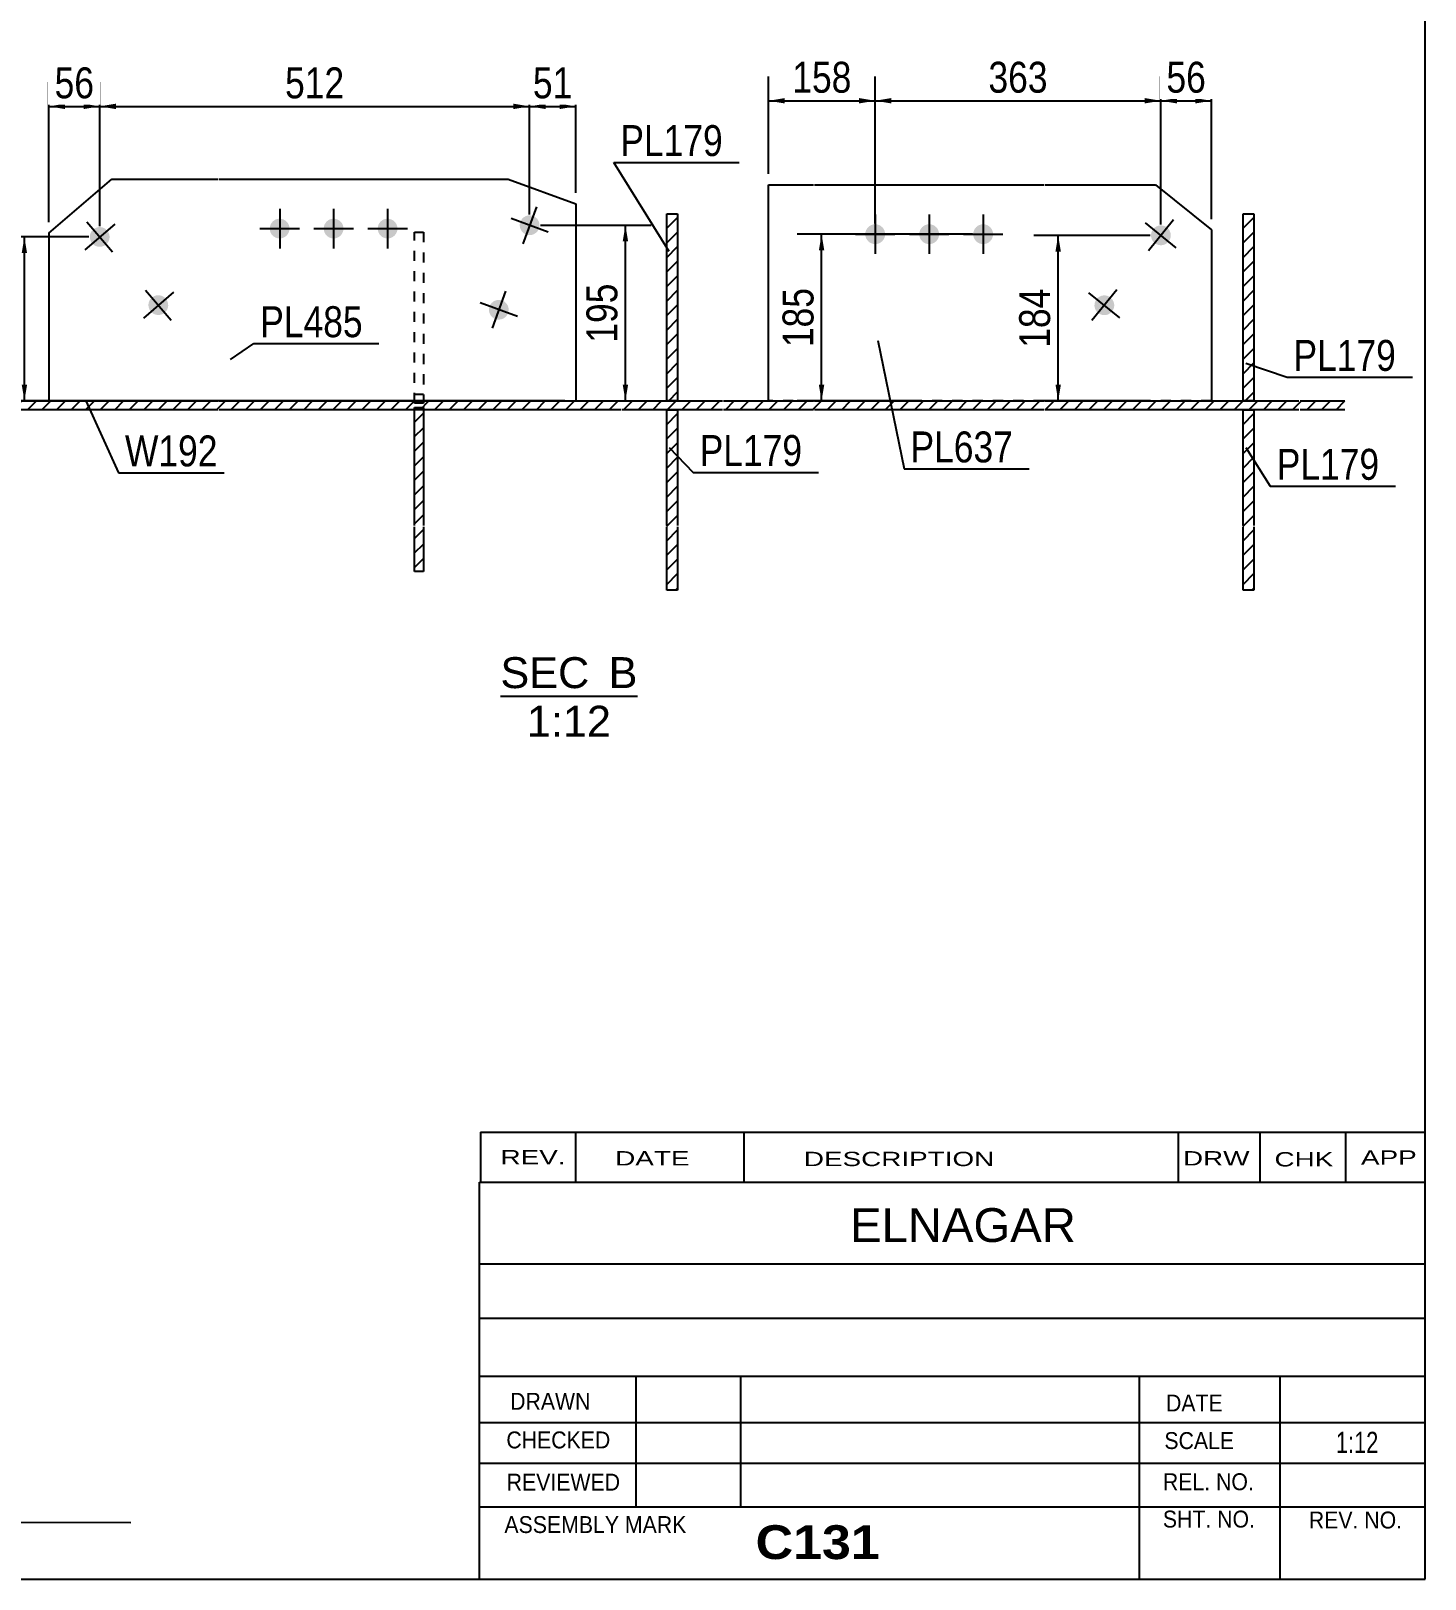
# Model space of a CAD drawing. Header units: millimetres. Extents: x -248 to 165, y -167 to 121.
# Drawn here: x 35.7 to 164.9, y -166.5 to -23.1 of the extents above; entities that cross this region are included whole.
import ezdxf

# ---------------------------------------------------------------- set-up
doc = ezdxf.new("R2010")
doc.units = ezdxf.units.MM
doc.linetypes.add('DXK_LINE_DOT1', pattern=[1.8814, 0.9407, -0.9407])
doc.styles.add('Arial', font='ARIAL.TTF', dxfattribs={"height": 0.2})
doc.styles.add('Arial Bold', font='ARIALBD.TTF', dxfattribs={"height": 0.2})
doc.styles.add('Arial Narrow', font='ARIALN.TTF', dxfattribs={"height": 0.2})

# ---------------------------------------------------------------- blocks, each defined once
blk = doc.blocks.new('Unknown-629050320-1210')
at = {"color": 5, "linetype": 'Continuous'}
for p, q in [((164.88, -166.48), (164.88, 120.52)), ((-245.12, -166.48), (164.88, -166.48))]:
    blk.add_line(p, q, dxfattribs=at)
blk = doc.blocks.new('Unknown-629050320-13 - 1490')
at = {"color": 1, "linetype": 'Continuous'}
blk.add_line((79.22, -84.7), (91.91, -84.7), dxfattribs=at)
at = {"color": 0, "linetype": 'Continuous'}
for points in [[(87.44, -83.95), (87.44, -80.95), (79.22, -80.95), (79.22, -83.95)], [(91.91, -83.95), (91.91, -80.95), (89.24, -80.95), (89.24, -83.95)], [(89.46, -88.45), (89.46, -85.45), (81.67, -85.45), (81.67, -88.45)]]:
    blk.add_wipeout(points, dxfattribs=at)
at = {"color": 136, "linetype": 'Continuous', "style": 'Arial'}
for s, height, p in [('SEC', 2.865, (79.22, -83.95)), ('B', 2.87, (89.24, -83.95)), ('1:12', 2.865, (81.67, -88.45))]:
    blk.add_text(s, height=height, dxfattribs=at).set_placement(p)
blk = doc.blocks.new('Bolt-629050320-1494 - 1490')
at = {"linetype": 'Continuous'}
for points in [[(114.86, -41.9, -1), (113.02, -41.9, -1)], [(119.86, -41.9, -1), (118.02, -41.9, -1)], [(124.86, -41.9, -1), (123.02, -41.9, -1)]]:
    blk.add_hatch(color=3, dxfattribs=at).paths.add_polyline_path(points)
at = {"color": 3, "linetype": 'Continuous'}
for p, q in [((113.94, -40.07), (113.94, -43.73)), ((118.94, -40.07), (118.94, -43.73)), ((123.94, -40.07), (123.94, -43.73)), ((112.11, -41.9), (115.77, -41.9)), ((117.11, -41.9), (120.77, -41.9)), ((122.11, -41.9), (125.77, -41.9))]:
    blk.add_line(p, q, dxfattribs=at)
blk = doc.blocks.new('Bolt-629050320-1495 - 1490')
at = {"linetype": 'Continuous'}
for points in [[(42.79, -41.56, -1), (41.4, -42.75, -1)], [(48.22, -47.87, -1), (46.83, -49.07, -1)]]:
    blk.add_hatch(color=3, dxfattribs=at).paths.add_polyline_path(points)
at = {"color": 3, "linetype": 'Continuous'}
for p, q in [((43.49, -40.96), (40.71, -43.35)), ((40.9, -40.76), (43.29, -43.54)), ((48.92, -47.28), (46.14, -49.67)), ((46.33, -47.08), (48.72, -49.86))]:
    blk.add_line(p, q, dxfattribs=at)
blk = doc.blocks.new('Part-629050320-1512 - 1490')
at = {"linetype": 'Continuous'}
h = blk.add_hatch(dxfattribs=at)
h.set_pattern_fill('', scale=0.3, style=0, pattern_type=0)
h.set_pattern_definition([(45, (157.4648, -57.3398), (-0.673519, 0.673519), [])])
h.paths.add_polyline_path([(157.46, -58.17), (157.46, -57.34), (9.1, -57.34), (9.1, -58.17)])
at = {"color": 2, "linetype": 'Continuous'}
for p, q in [((9.1, -57.34), (14.59, -57.34)), ((9.1, -58.17), (9.1, -57.34)), ((14.69, -57.34), (23.86, -57.34)), ((23.96, -57.34), (33.13, -57.34)), ((33.23, -57.34), (53.06, -57.34)), ((53.16, -57.34), (90.36, -57.34)), ((90.46, -57.34), (99.8, -57.34)), ((99.9, -57.34), (108.23, -57.34)), ((108.33, -57.34), (129.55, -57.34)), ((129.65, -57.34), (153.2, -57.34)), ((153.3, -57.34), (157.46, -57.34)), ((14.59, -58.17), (9.1, -58.17)), ((23.86, -58.17), (14.69, -58.17)), ((33.13, -58.17), (23.96, -58.17)), ((53.06, -58.17), (33.23, -58.17)), ((90.36, -58.17), (53.16, -58.17)), ((99.8, -58.17), (90.46, -58.17)), ((108.23, -58.17), (99.9, -58.17)), ((129.55, -58.17), (108.33, -58.17)), ((153.2, -58.17), (129.65, -58.17)), ((157.46, -58.17), (153.3, -58.17))]:
    blk.add_line(p, q, dxfattribs=at)
blk = doc.blocks.new('Part-629050320-1641 - 1490')
at = {"linetype": 'Continuous'}
h = blk.add_hatch(dxfattribs=at)
h.set_pattern_fill('', scale=0.3, style=0, pattern_type=0)
h.set_pattern_definition([(45, (94.6305, -40.0065), (-0.67352, 0.67352), [])])
h.paths.add_polyline_path([(95.63, -40.01), (94.63, -40.01), (94.63, -57.34), (95.63, -57.34)])
at = {"color": 2, "linetype": 'Continuous'}
for p, q in [((94.63, -40.01), (95.63, -40.01)), ((94.63, -57.34), (94.63, -40.01)), ((95.63, -40.01), (95.63, -57.34)), ((95.63, -57.34), (94.63, -57.34))]:
    blk.add_line(p, q, dxfattribs=at)
blk = doc.blocks.new('Bolt-629050320-1496 - 1490')
at = {"linetype": 'Continuous'}
for points in [[(82.79, -41.38, -1), (81.06, -40.76, -1)], [(79.93, -49.21, -1), (78.21, -48.59, -1)]]:
    blk.add_hatch(color=3, dxfattribs=at).paths.add_polyline_path(points)
at = {"color": 3, "linetype": 'Continuous'}
for p, q in [((82.55, -39.35), (81.3, -42.79)), ((83.65, -41.7), (80.2, -40.44)), ((79.7, -47.18), (78.45, -50.62)), ((80.8, -49.53), (77.35, -48.27))]:
    blk.add_line(p, q, dxfattribs=at)
blk = doc.blocks.new('Bolt-629050320-4592 - 1490')
at = {"linetype": 'Continuous'}
for points in [[(59.68, -41.38, -1), (57.85, -41.38, -1)], [(64.68, -41.38, -1), (62.85, -41.38, -1)], [(69.68, -41.38, -1), (67.85, -41.38, -1)]]:
    blk.add_hatch(color=3, dxfattribs=at).paths.add_polyline_path(points)
at = {"color": 3, "linetype": 'Continuous'}
for p, q in [((58.77, -39.55), (58.77, -43.21)), ((63.77, -39.55), (63.77, -43.21)), ((68.77, -39.55), (68.77, -43.21)), ((56.93, -41.38), (60.6, -41.38)), ((61.93, -41.38), (65.6, -41.38)), ((66.93, -41.38), (70.6, -41.38))]:
    blk.add_line(p, q, dxfattribs=at)
blk = doc.blocks.new('Part-629050320-1536 - 1490')
at = {"color": 2, "linetype": 'Continuous'}
for p, q in [((37.39, -41.8), (43.21, -36.8)), ((43.21, -36.8), (53.06, -36.8)), ((53.16, -36.8), (79.93, -36.8)), ((79.93, -36.8), (86.2, -39.08)), ((86.2, -39.08), (86.2, -57.34)), ((37.39, -41.8), (37.39, -57.34))]:
    blk.add_line(p, q, dxfattribs=at)
at = {"color": 7, "linetype": 'DXK_LINE_DOT1'}
for p, q in [((37.39, -57.34), (53.06, -57.34)), ((53.16, -57.34), (86.2, -57.34))]:
    blk.add_line(p, q, dxfattribs=at)
blk = doc.blocks.new('Part-629050320-1537 - 1490')
at = {"color": 7, "linetype": 'DXK_LINE_DOT1'}
for p, q in [((71.27, -57.55), (71.27, -41.71)), ((71.27, -41.71), (72.1, -41.71)), ((72.1, -41.71), (72.1, -57.55)), ((71.27, -56.71), (72.1, -56.71)), ((72.1, -57.55), (71.27, -57.55))]:
    blk.add_line(p, q, dxfattribs=at)
blk = doc.blocks.new('Part-629050320-1538 - 1490')
at = {"linetype": 'Continuous'}
h = blk.add_hatch(dxfattribs=at)
h.set_pattern_fill('', scale=0.3, style=0, pattern_type=0)
h.set_pattern_definition([(45, (71.2675, -57.9648), (-0.67352, 0.67352), [])])
h.paths.add_polyline_path([(72.1, -57.96), (71.27, -57.96), (71.27, -73.16), (72.1, -73.16)])
at = {"color": 2, "linetype": 'Continuous'}
for p, q in [((71.27, -57.96), (72.1, -57.96)), ((71.27, -68.9), (71.27, -57.96)), ((72.1, -57.96), (72.1, -68.9)), ((71.27, -73.16), (71.27, -69)), ((72.1, -69), (72.1, -73.16)), ((72.1, -73.16), (71.27, -73.16))]:
    blk.add_line(p, q, dxfattribs=at)
blk = doc.blocks.new('Part-629050320-1631 - 1490')
at = {"linetype": 'Continuous'}
h = blk.add_hatch(dxfattribs=at)
h.set_pattern_fill('', scale=0.3, style=0, pattern_type=0)
h.set_pattern_definition([(45, (94.6305, -58.1732), (-0.67352, 0.67352), [])])
h.paths.add_polyline_path([(95.63, -58.17), (94.63, -58.17), (94.63, -74.87), (95.63, -74.87)])
at = {"color": 2, "linetype": 'Continuous'}
for p, q in [((94.63, -58.17), (95.63, -58.17)), ((94.63, -68.9), (94.63, -58.17)), ((95.63, -58.17), (95.63, -68.9)), ((94.63, -74.87), (94.63, -69)), ((95.63, -69), (95.63, -74.87)), ((95.63, -74.87), (94.63, -74.87))]:
    blk.add_line(p, q, dxfattribs=at)
blk = doc.blocks.new('Part-629050320-1636 - 1490')
at = {"linetype": 'Continuous'}
h = blk.add_hatch(dxfattribs=at)
h.set_pattern_fill('', scale=0.3, style=0, pattern_type=0)
h.set_pattern_definition([(45, (148.0315, -58.1732), (-0.67352, 0.67352), [])])
h.paths.add_polyline_path([(149.03, -58.17), (148.03, -58.17), (148.03, -74.87), (149.03, -74.87)])
at = {"color": 2, "linetype": 'Continuous'}
for p, q in [((148.03, -58.17), (149.03, -58.17)), ((148.03, -68.9), (148.03, -58.17)), ((149.03, -58.17), (149.03, -68.9)), ((148.03, -74.87), (148.03, -69)), ((149.03, -69), (149.03, -74.87)), ((149.03, -74.87), (148.03, -74.87))]:
    blk.add_line(p, q, dxfattribs=at)
blk = doc.blocks.new('Part-629050320-3372 - 1490')
at = {"color": 2, "linetype": 'Continuous'}
for p, q in [((104.06, -57.34), (104.06, -37.32)), ((104.06, -37.32), (108.23, -37.32)), ((108.33, -37.32), (129.55, -37.32)), ((129.65, -37.32), (139.91, -37.32)), ((139.91, -37.32), (145.09, -41.51)), ((145.09, -41.51), (145.09, -57.34))]:
    blk.add_line(p, q, dxfattribs=at)
at = {"color": 7, "linetype": 'DXK_LINE_DOT1'}
for p, q in [((108.23, -57.34), (104.06, -57.34)), ((129.55, -57.34), (108.33, -57.34)), ((145.09, -57.34), (129.65, -57.34))]:
    blk.add_line(p, q, dxfattribs=at)
blk = doc.blocks.new('Part-629050320-1646 - 1490')
at = {"linetype": 'Continuous'}
h = blk.add_hatch(dxfattribs=at)
h.set_pattern_fill('', scale=0.3, style=0, pattern_type=0)
h.set_pattern_definition([(45, (148.0315, -40.0065), (-0.67352, 0.67352), [])])
h.paths.add_polyline_path([(149.03, -40.01), (148.03, -40.01), (148.03, -57.34), (149.03, -57.34)])
at = {"color": 2, "linetype": 'Continuous'}
for p, q in [((148.03, -40.01), (149.03, -40.01)), ((148.03, -57.34), (148.03, -40.01)), ((149.03, -40.01), (149.03, -57.34)), ((149.03, -57.34), (148.03, -57.34))]:
    blk.add_line(p, q, dxfattribs=at)
blk = doc.blocks.new('Bolt-629050320-3382 - 1490')
at = {"linetype": 'Continuous'}
for points in [[(141.12, -42.58, -1), (139.69, -41.43, -1)], [(135.88, -49.06, -1), (134.45, -47.91, -1)]]:
    blk.add_hatch(color=3, dxfattribs=at).paths.add_polyline_path(points)
at = {"color": 3, "linetype": 'Continuous'}
for p, q in [((141.83, -43.16), (138.98, -40.85)), ((141.56, -40.58), (139.25, -43.43)), ((136.32, -47.06), (134.01, -49.91)), ((136.59, -49.64), (133.74, -47.33))]:
    blk.add_line(p, q, dxfattribs=at)
blk = doc.blocks.new('StraightDimension-629050320-6076 - 1490')
at = {"linetype": 'Continuous'}
for points in [[(105.56, -29.79), (104.06, -29.54), (105.56, -29.29)], [(112.44, -29.29), (113.94, -29.54), (112.44, -29.79)]]:
    blk.add_hatch(color=7, dxfattribs=at).paths.add_polyline_path(points)
at = {"color": 7, "linetype": 'Continuous'}
for p, q in [((104.06, -36.32), (104.06, -27.29)), ((113.94, -40.9), (113.94, -27.29)), ((104.06, -29.54), (113.94, -29.54))]:
    blk.add_line(p, q, dxfattribs=at)
at = {"color": 0}
blk.add_wipeout([(112.34, -29.39), (112.34, -25.19), (105.66, -25.19), (105.66, -29.39)], dxfattribs=at)
at = {"color": 3, "style": 'Arial Narrow'}
blk.add_text('158', height=2.863, dxfattribs=at).set_placement((106.26, -28.79))
blk = doc.blocks.new('StraightDimension-629050320-1700 - 1490')
at = {"linetype": 'Continuous'}
for points in [[(34.87, -43.65), (35.12, -42.15), (35.37, -43.65)], [(35.37, -55.84), (35.12, -57.34), (34.87, -55.84)]]:
    blk.add_hatch(color=7, dxfattribs=at).paths.add_polyline_path(points)
at = {"color": 7, "linetype": 'Continuous'}
for p, q in [((41.1, -42.15), (32.87, -42.15)), ((35.12, -57.34), (35.12, -42.15)), ((85.2, -57.34), (32.87, -57.34))]:
    blk.add_line(p, q, dxfattribs=at)
at = {"color": 0}
blk.add_wipeout([(34.97, -46.4), (30.77, -46.4), (30.77, -53.09), (34.97, -53.09)], dxfattribs=at)
at = {"color": 3, "style": 'Arial Narrow'}
blk.add_text('182', height=2.863, rotation=90.0002, dxfattribs=at).set_placement((34.37, -52.49))
blk = doc.blocks.new('StraightDimension-629050320-1724 - 1490')
at = {"linetype": 'Continuous'}
for points in [[(43.6, -30.31), (42.1, -30.06), (43.6, -29.81)], [(80.42, -29.81), (81.92, -30.06), (80.42, -30.31)]]:
    blk.add_hatch(color=7, dxfattribs=at).paths.add_polyline_path(points)
at = {"color": 7, "linetype": 'Continuous'}
for p, q in [((42.1, -41.15), (42.1, -27.81)), ((81.92, -40.07), (81.92, -27.81)), ((42.1, -30.06), (81.92, -30.06))]:
    blk.add_line(p, q, dxfattribs=at)
at = {"color": 0}
blk.add_wipeout([(65.35, -29.91), (65.35, -25.71), (58.67, -25.71), (58.67, -29.91)], dxfattribs=at)
at = {"color": 3, "style": 'Arial Narrow'}
blk.add_text('512', height=2.863, dxfattribs=at).set_placement((59.27, -29.31))
blk = doc.blocks.new('StraightDimension-629050320-6075 - 1490')
at = {"linetype": 'Continuous'}
for points in [[(115.44, -29.79), (113.94, -29.54), (115.44, -29.29)], [(138.9, -29.29), (140.4, -29.54), (138.9, -29.79)]]:
    blk.add_hatch(color=7, dxfattribs=at).paths.add_polyline_path(points)
at = {"color": 7, "linetype": 'Continuous'}
for p, q in [((113.94, -40.9), (113.94, -27.29)), ((140.4, -41.01), (140.4, -27.29)), ((113.94, -29.54), (140.4, -29.54))]:
    blk.add_line(p, q, dxfattribs=at)
at = {"color": 0}
blk.add_wipeout([(130.51, -29.39), (130.51, -25.19), (123.83, -25.19), (123.83, -29.39)], dxfattribs=at)
at = {"color": 3, "style": 'Arial Narrow'}
blk.add_text('363', height=2.863, dxfattribs=at).set_placement((124.43, -28.79))
blk = doc.blocks.new('StraightDimension-629050320-1672 - 1490')
at = {"linetype": 'Continuous'}
for points in [[(90.55, -42.57), (90.8, -41.07), (91.05, -42.57)], [(91.05, -55.84), (90.8, -57.34), (90.55, -55.84)]]:
    blk.add_hatch(color=7, dxfattribs=at).paths.add_polyline_path(points)
at = {"color": 7, "linetype": 'Continuous'}
for p, q in [((82.92, -41.07), (93.2, -41.07)), ((90.8, -57.34), (90.8, -41.07)), ((86.25, -57.34), (93.2, -57.34))]:
    blk.add_line(p, q, dxfattribs=at)
at = {"color": 0}
blk.add_wipeout([(90.65, -45.86), (86.45, -45.86), (86.45, -52.55), (90.65, -52.55)], dxfattribs=at)
at = {"color": 3, "style": 'Arial Narrow'}
blk.add_text('195', height=2.863, rotation=90.0002, dxfattribs=at).set_placement((90.05, -51.95))
blk = doc.blocks.new('StraightDimension-629050320-1712 - 1490')
at = {"linetype": 'Continuous'}
for points in [[(83.42, -30.31), (81.92, -30.06), (83.42, -29.81)], [(84.7, -29.81), (86.2, -30.06), (84.7, -30.31)]]:
    blk.add_hatch(color=7, dxfattribs=at).paths.add_polyline_path(points)
at = {"color": 7, "linetype": 'Continuous'}
for p, q in [((81.92, -40.07), (81.92, -27.81)), ((86.2, -38.08), (86.2, -27.81)), ((81.92, -30.06), (86.2, -30.06))]:
    blk.add_line(p, q, dxfattribs=at)
at = {"color": 0}
blk.add_wipeout([(86.49, -29.91), (86.49, -25.71), (81.63, -25.71), (81.63, -29.91)], dxfattribs=at)
at = {"color": 3, "style": 'Arial Narrow'}
blk.add_text('51', height=2.863, dxfattribs=at).set_placement((82.23, -29.31))
blk = doc.blocks.new('StraightDimension-629050320-6045 - 1490')
at = {"linetype": 'Continuous'}
for points in [[(108.72, -43.4), (108.97, -41.9), (109.22, -43.4)], [(109.22, -55.84), (108.97, -57.34), (108.72, -55.84)]]:
    blk.add_hatch(color=7, dxfattribs=at).paths.add_polyline_path(points)
at = {"color": 7, "linetype": 'Continuous'}
for p, q in [((122.94, -41.9), (106.72, -41.9)), ((108.97, -57.34), (108.97, -41.9)), ((117.94, -57.34), (106.72, -57.34))]:
    blk.add_line(p, q, dxfattribs=at)
at = {"color": 0}
blk.add_wipeout([(108.82, -46.28), (104.62, -46.28), (104.62, -52.96), (108.82, -52.96)], dxfattribs=at)
at = {"color": 3, "style": 'Arial Narrow'}
blk.add_text('185', height=2.863, rotation=90.0002, dxfattribs=at).set_placement((108.22, -52.36))
blk = doc.blocks.new('StraightDimension-629050320-1734 - 1490')
at = {"linetype": 'Continuous'}
for points in [[(38.89, -30.31), (37.39, -30.06), (38.89, -29.81)], [(40.6, -29.81), (42.1, -30.06), (40.6, -30.31)]]:
    blk.add_hatch(color=7, dxfattribs=at).paths.add_polyline_path(points)
at = {"color": 7, "linetype": 'Continuous'}
for p, q in [((37.39, -40.8), (37.39, -27.81)), ((42.1, -41.15), (42.1, -27.81)), ((37.39, -30.06), (42.1, -30.06))]:
    blk.add_line(p, q, dxfattribs=at)
at = {"color": 0}
blk.add_wipeout([(42.17, -29.91), (42.17, -25.71), (37.32, -25.71), (37.32, -29.91)], dxfattribs=at)
at = {"color": 3, "style": 'Arial Narrow'}
blk.add_text('56', height=2.863, dxfattribs=at).set_placement((37.92, -29.31))
blk = doc.blocks.new('StraightDimension-629050320-6059 - 1490')
at = {"linetype": 'Continuous'}
for points in [[(130.64, -43.51), (130.89, -42.01), (131.14, -43.51)], [(131.14, -55.84), (130.89, -57.34), (130.64, -55.84)]]:
    blk.add_hatch(color=7, dxfattribs=at).paths.add_polyline_path(points)
at = {"color": 7, "linetype": 'Continuous'}
for p, q in [((139.4, -42.01), (128.64, -42.01)), ((130.89, -57.34), (130.89, -42.01)), ((139.4, -57.34), (128.64, -57.34))]:
    blk.add_line(p, q, dxfattribs=at)
at = {"color": 0}
blk.add_wipeout([(130.74, -46.33), (126.54, -46.33), (126.54, -53.02), (130.74, -53.02)], dxfattribs=at)
at = {"color": 3, "style": 'Arial Narrow'}
blk.add_text('184', height=2.863, rotation=90.0002, dxfattribs=at).set_placement((130.14, -52.42))
blk = doc.blocks.new('StraightDimension-629050320-6074 - 1490')
at = {"linetype": 'Continuous'}
for points in [[(141.9, -29.79), (140.4, -29.54), (141.9, -29.29)], [(143.59, -29.29), (145.09, -29.54), (143.59, -29.79)]]:
    blk.add_hatch(color=7, dxfattribs=at).paths.add_polyline_path(points)
at = {"color": 7, "linetype": 'Continuous'}
for p, q in [((140.4, -41.01), (140.4, -27.29)), ((145.09, -40.51), (145.09, -27.29)), ((140.4, -29.54), (145.09, -29.54))]:
    blk.add_line(p, q, dxfattribs=at)
at = {"color": 0}
blk.add_wipeout([(145.18, -29.39), (145.18, -25.19), (140.32, -25.19), (140.32, -29.39)], dxfattribs=at)
at = {"color": 3, "style": 'Arial Narrow'}
blk.add_text('56', height=2.863, dxfattribs=at).set_placement((140.92, -28.79))
blk = doc.blocks.new('CBS_NAME_BLOG-629050320-7441')
at = {"color": 7, "linetype": 'Continuous'}
for p, q in [((77.28, -129.73), (164.8, -129.73)), ((77.28, -166.44), (77.28, -129.73)), ((77.29, -137.27), (164.8, -137.27)), ((77.36, -142.32), (164.88, -142.32)), ((77.28, -147.7), (164.8, -147.7)), ((91.81, -159.8), (91.81, -147.7)), ((101.49, -159.78), (101.49, -147.71)), ((138.41, -166.44), (138.41, -147.71)), ((151.46, -166.44), (151.46, -147.7)), ((77.29, -151.99), (164.88, -151.98)), ((77.28, -155.74), (164.8, -155.74)), ((77.28, -159.78), (164.8, -159.78)), ((77.28, -166.48), (164.88, -166.48))]:
    blk.add_line(p, q, dxfattribs=at)
at = {"color": 3, "linetype": 'Continuous', "style": 'Arial'}
blk.add_text('ELNAGAR', height=3.133, dxfattribs=at).set_placement((111.61, -135.26))
at = {"color": 3, "linetype": 'Continuous'}
for s, height, style, width, p in [('DRAWN', 1.566, 'Arial', 0.9, (80.12, -150.8)), ('DATE', 1.566, 'Arial', 0.9, (140.88, -150.96)), ('CHECKED', 1.566, 'Arial', 0.9, (79.77, -154.38)), ('SCALE', 1.566, 'Arial', 0.9, (140.73, -154.44)), ('1:12', 1.957, 'Arial Narrow', 0.9, (156.62, -154.8)), ('REVIEWED', 1.566, 'Arial', 0.9, (79.8, -158.29)), ('REL. NO.', 1.566, 'Arial', 0.9, (140.59, -158.25)), ('SHT. NO.', 1.566, 'Arial', 0.9, (140.59, -161.71)), ('REV. NO.', 1.566, 'Arial', 0.9, (154.11, -161.8)), ('ASSEMBLY MARK', 1.5663, 'Arial', 0.9, (79.59, -162.22)), ('C131', 3.131, 'Arial Bold', 1.1, (102.86, -164.63))]:
    blk.add_text(s, height=height, dxfattribs=dict(at, style=style, width=width)).set_placement(p)
blk = doc.blocks.new('CBS_CALLOFF-629050320-7440')
at = {"color": 7, "linetype": 'Continuous'}
blk.add_line((-71.24, -161.21), (44.99, -161.23), dxfattribs=at)
at = {"color": 3, "linetype": 'Continuous', "style": 'Arial Narrow'}
blk.add_text('QTY= 2 Nos.      COLUMN     MKD : C131', height=3.3405, dxfattribs=at).set_placement((-48.49, -160.32))
blk = doc.blocks.new('CBS_REVISION-629050320-7442')
at = {"color": 7, "linetype": 'Continuous'}
for p, q in [((77.37, -125.1), (164.87, -125.1)), ((77.37, -125.1), (77.37, -129.73)), ((86.16, -125.1), (86.16, -129.73)), ((101.76, -125.1), (101.76, -129.67)), ((142.02, -125.1), (142.02, -129.73)), ((149.56, -125.1), (149.56, -129.73)), ((157.51, -125.1), (157.51, -129.73)), ((77.37, -129.73), (164.87, -129.73))]:
    blk.add_line(p, q, dxfattribs=at)
at = {"color": 7, "style": 'Arial Narrow', "width": 1.7}
for s, height, p in [('REV.', 1.326, (79.23, -128.06)), ('DATE', 1.326, (89.85, -128.17)), ('DESCRIPTION', 1.3257, (107.33, -128.23)), ('DRW', 1.326, (142.45, -128.17)), ('CHK', 1.326, (150.93, -128.26)), ('APP', 1.326, (158.94, -128.1))]:
    blk.add_text(s, height=height, dxfattribs=at).set_placement(p)
blk = doc.blocks.new('Mark-629050320-1532 - 1490')
at = {"color": 0}
blk.add_wipeout([(66.47, -51.44), (66.47, -48.44), (56.97, -48.44), (56.97, -51.44)], dxfattribs=at)
blk.add_wipeout([(66.47, -51.44), (66.47, -48.44), (56.97, -48.44), (56.97, -51.44)], dxfattribs=at)
at = {"color": 7, "linetype": 'Continuous'}
for p, q in [((54.21, -53.52), (56.37, -52.04)), ((56.37, -52.04), (67.97, -52.04))]:
    blk.add_line(p, q, dxfattribs=at)
at = {"color": 3, "style": 'Arial Narrow'}
blk.add_text('PL485', height=2.863, dxfattribs=at).set_placement((56.97, -51.44))
blk = doc.blocks.new('Mark-629050320-1508 - 1490')
at = {"color": 0}
blk.add_wipeout([(53.03, -63.41), (53.03, -60.41), (44.44, -60.41), (44.44, -63.41)], dxfattribs=at)
blk.add_wipeout([(53.03, -63.41), (53.03, -60.41), (44.44, -60.41), (44.44, -63.41)], dxfattribs=at)
at = {"color": 7, "linetype": 'Continuous'}
for p, q in [((40.82, -57.34), (43.84, -64.01)), ((43.84, -64.01), (53.63, -64.01))]:
    blk.add_line(p, q, dxfattribs=at)
at = {"color": 3, "style": 'Arial Narrow'}
blk.add_text('W192', height=2.863, dxfattribs=at).set_placement((44.44, -63.41))
blk = doc.blocks.new('Mark-629050320-1627 - 1490')
at = {"color": 0}
blk.add_wipeout([(107.18, -63.37), (107.18, -60.37), (97.68, -60.37), (97.68, -63.37)], dxfattribs=at)
blk.add_wipeout([(107.18, -63.37), (107.18, -60.37), (97.68, -60.37), (97.68, -63.37)], dxfattribs=at)
at = {"color": 7, "linetype": 'Continuous'}
for p, q in [((94.85, -61.66), (97.08, -63.97)), ((97.08, -63.97), (108.68, -63.97))]:
    blk.add_line(p, q, dxfattribs=at)
at = {"color": 3, "style": 'Arial Narrow'}
blk.add_text('PL179', height=2.863, dxfattribs=at).set_placement((97.68, -63.37))
blk = doc.blocks.new('Mark-629050320-1632 - 1490')
at = {"color": 0}
blk.add_wipeout([(160.64, -64.65), (160.64, -61.65), (151.14, -61.65), (151.14, -64.65)], dxfattribs=at)
blk.add_wipeout([(160.64, -64.65), (160.64, -61.65), (151.14, -61.65), (151.14, -64.65)], dxfattribs=at)
at = {"color": 7, "linetype": 'Continuous'}
for p, q in [((148.26, -61.66), (150.54, -65.25)), ((150.54, -65.25), (162.14, -65.25))]:
    blk.add_line(p, q, dxfattribs=at)
at = {"color": 3, "style": 'Arial Narrow'}
blk.add_text('PL179', height=2.863, dxfattribs=at).set_placement((151.14, -64.65))
blk = doc.blocks.new('Mark-629050320-1637 - 1490')
at = {"color": 0}
blk.add_wipeout([(99.83, -34.66), (99.83, -31.66), (90.33, -31.66), (90.33, -34.66)], dxfattribs=at)
blk.add_wipeout([(99.83, -34.66), (99.83, -31.66), (90.33, -31.66), (90.33, -34.66)], dxfattribs=at)
at = {"color": 7, "linetype": 'Continuous'}
for p, q in [((94.85, -43.5), (89.73, -35.26)), ((89.73, -35.26), (101.33, -35.26))]:
    blk.add_line(p, q, dxfattribs=at)
at = {"color": 3, "style": 'Arial Narrow'}
blk.add_text('PL179', height=2.863, dxfattribs=at).set_placement((90.33, -34.66))
blk = doc.blocks.new('Mark-629050320-1642 - 1490')
at = {"color": 0}
blk.add_wipeout([(162.2, -54.56), (162.2, -51.56), (152.69, -51.56), (152.69, -54.56)], dxfattribs=at)
blk.add_wipeout([(162.2, -54.56), (162.2, -51.56), (152.69, -51.56), (152.69, -54.56)], dxfattribs=at)
at = {"color": 7, "linetype": 'Continuous'}
for p, q in [((148.26, -53.85), (152.09, -55.16)), ((152.09, -55.16), (163.7, -55.16))]:
    blk.add_line(p, q, dxfattribs=at)
at = {"color": 3, "style": 'Arial Narrow'}
blk.add_text('PL179', height=2.863, dxfattribs=at).set_placement((152.69, -54.56))
blk = doc.blocks.new('Mark-629050320-3384 - 1490')
at = {"color": 0}
blk.add_wipeout([(126.71, -63.04), (126.71, -60.04), (117.21, -60.04), (117.21, -63.04)], dxfattribs=at)
blk.add_wipeout([(126.71, -63.04), (126.71, -60.04), (117.21, -60.04), (117.21, -63.04)], dxfattribs=at)
at = {"color": 7, "linetype": 'Continuous'}
for p, q in [((114.19, -51.76), (116.61, -63.64)), ((116.61, -63.64), (128.21, -63.64))]:
    blk.add_line(p, q, dxfattribs=at)
at = {"color": 3, "style": 'Arial Narrow'}
blk.add_text('PL637', height=2.863, dxfattribs=at).set_placement((117.21, -63.04))

msp = doc.modelspace()

# ---------------------------------------------------------------- block references
for name in ['Unknown-629050320-1210', 'Part-629050320-1536 - 1490', 'Part-629050320-3372 - 1490', 'Bolt-629050320-4592 - 1490', 'Bolt-629050320-1496 - 1490', 'Part-629050320-1641 - 1490', 'Bolt-629050320-1494 - 1490', 'Part-629050320-1646 - 1490', 'Bolt-629050320-1495 - 1490', 'Bolt-629050320-3382 - 1490', 'Part-629050320-1537 - 1490', 'Part-629050320-1512 - 1490', 'Part-629050320-1538 - 1490', 'Part-629050320-1631 - 1490', 'Part-629050320-1636 - 1490', 'CBS_REVISION-629050320-7442', 'CBS_NAME_BLOG-629050320-7441', 'CBS_CALLOFF-629050320-7440']:
    msp.add_blockref(name, (0, 0))

# ---------------------------------------------------------------- next in the draw order: block references
for name in ['StraightDimension-629050320-1724 - 1490', 'StraightDimension-629050320-6076 - 1490', 'StraightDimension-629050320-1700 - 1490', 'StraightDimension-629050320-6045 - 1490', 'StraightDimension-629050320-6059 - 1490', 'Mark-629050320-1642 - 1490', 'Mark-629050320-1627 - 1490', 'Mark-629050320-1632 - 1490', 'Unknown-629050320-13 - 1490']:
    msp.add_blockref(name, (0, 0))

# ---------------------------------------------------------------- next in the draw order: block references
for name in ['StraightDimension-629050320-1734 - 1490', 'StraightDimension-629050320-1712 - 1490', 'StraightDimension-629050320-6075 - 1490', 'StraightDimension-629050320-1672 - 1490', 'Mark-629050320-1532 - 1490', 'Mark-629050320-3384 - 1490', 'Mark-629050320-1508 - 1490']:
    msp.add_blockref(name, (0, 0))

# ---------------------------------------------------------------- next in the draw order: block references
for name in ['StraightDimension-629050320-6074 - 1490', 'Mark-629050320-1637 - 1490']:
    msp.add_blockref(name, (0, 0))

doc.saveas('drawing.dxf')
